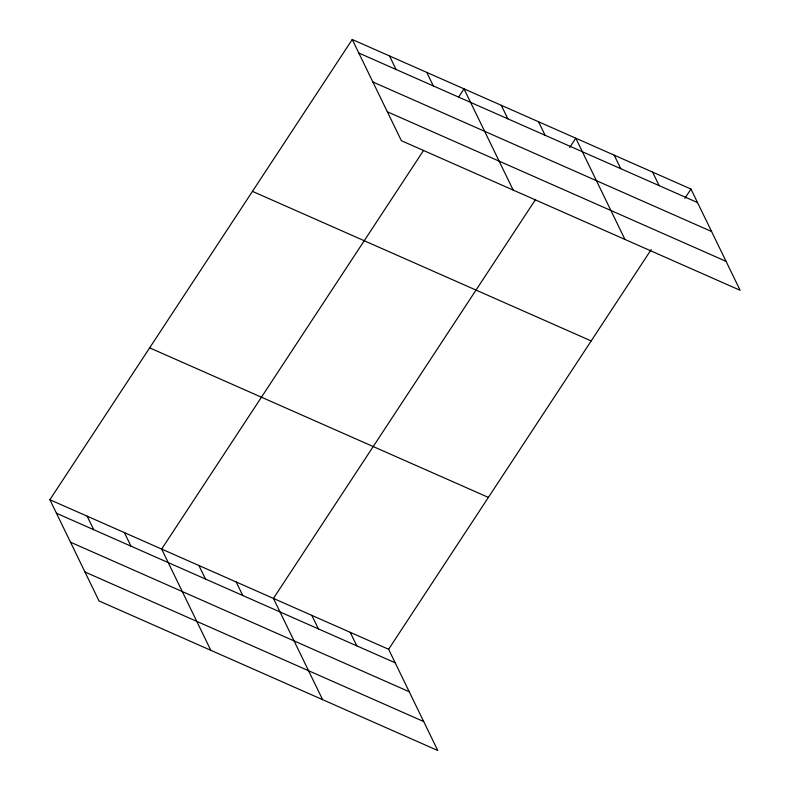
<?xml version="1.0" encoding="UTF-8"?>
<svg xmlns="http://www.w3.org/2000/svg" width="790" height="790" viewBox="0 0 790 790"><rect width="100%" height="100%" fill="white"/><g stroke="black" fill="none" stroke-linecap="round" stroke-linejoin="round"><path stroke-width="1.19" d="M49.879 499.715L388.611 649.281L437.759 750.5L99.026 600.943L49.879 499.715L352.241 39.5L690.974 189.057L740.121 290.286L401.389 140.719L352.241 39.5M423.568 150.426L161.664 549.07L210.811 650.298M458.625 97.061L464.016 88.855L513.174 190.074M535.353 199.781L273.439 598.425L322.597 699.654M569.738 147.444L575.801 138.211L624.949 239.429M388.611 649.281L651.187 249.601M684.9 198.3L690.974 189.057M358.808 53.029L697.54 202.586M372.86 81.963L711.593 231.519M387.337 111.785L726.069 261.342M252.464 191.368L591.187 340.934M149.656 347.847L488.388 497.404M56.446 513.243L395.178 662.8M70.498 542.187L409.23 691.744M84.974 572L423.707 721.556M652.58 172.111L659.146 185.63M614.186 155.156L620.752 168.685M538.543 121.759L545.11 135.278M501.285 105.307L507.851 118.826M426.758 72.403L433.325 85.932M389.5 55.952L396.067 69.481M350.217 632.326L356.784 645.855M311.833 615.38L318.4 628.899M236.18 581.973L242.747 595.502M198.922 565.521L205.489 579.05M124.405 532.618L130.972 546.147M87.137 516.166L93.704 529.695"/></g></svg>
